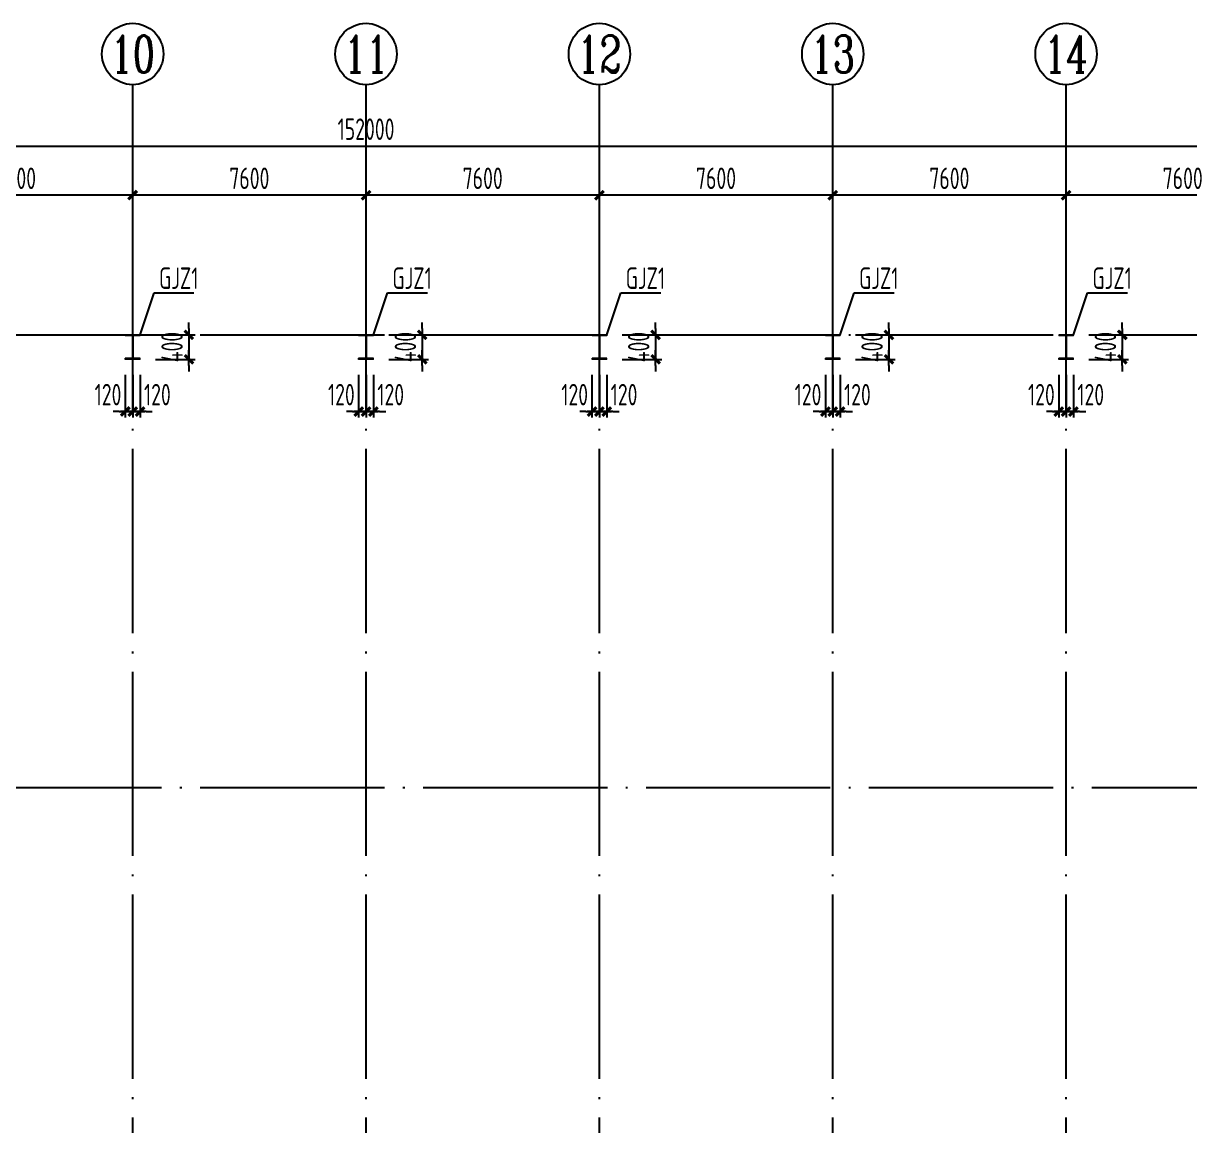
# Model space of a CAD drawing. Extents: x -3102990 to -851544, y -5293060 to -2540151.
# Drawn here: x -2187921 to -2168927, y -2654225 to -2636265 of the extents above; entities that cross this region are included whole.
import ezdxf
from ezdxf.enums import TextEntityAlignment as Align

# ---------------------------------------------------------------- set-up
doc = ezdxf.new("R2010")
doc.units = 0
doc.header["$LTSCALE"] = 1000
doc.header["$PDMODE"] = 1
doc.linetypes.add('DOTE', pattern=[2.42, 2, -0.2, 0.02, -0.2])
doc.layers.get('0').update_dxf_attribs({"linetype": 'CONTINUOUS'})
doc.layers.get('Defpoints').update_dxf_attribs({"linetype": 'CONTINUOUS'})
for name, color, linetype in [('AXIS', 253, 'DOTE'), ('COLU', 7, 'CONTINUOUS'), ('DIM', 3, 'CONTINUOUS'), ('NUM', 7, 'CONTINUOUS'), ('TEXT', 7, 'CONTINUOUS')]:
    doc.layers.add(name, color=color, linetype=linetype)
doc.styles.add('TSSD_Axis', font='Complex.shx', dxfattribs={"width": 0.7, "bigfont": 'hztxt.shx'})
doc.styles.add('TSSD_Dimension', font='tssdeng.shx', dxfattribs={"width": 0.7, "bigfont": 'Hztxt.shx'})
doc.styles.add('TSSD_Rein', font='Tssdeng.shx', dxfattribs={"width": 0.75, "bigfont": 'hztxt.shx'})
doc.dimstyles.new('TSSD_100_100', dxfattribs={"dimtxt": 350, "dimasz": 100, "dimexe": 100, "dimexo": 250, "dimgap": 100, "dimtad": 1, "dimdec": 0, "dimzin": 0, "dimdsep": 46, "dimtxsty": 'TSSD_Dimension', "dimblk": '_tsdbk', "dimcen": 0, "dimdle": 100, "dimclrt": 7, "dimadec": 0, "dimazin": 0, "dimtfac": 1, "dimtdec": 0, "dimtix": 1, "dimtmove": 2, "dimatfit": 3, "dimldrblk": '_tsdbk', "dimfxl": 250, "dimtolj": 1, "dimtzin": 0, "dimarcsym": 0})
doc.dimstyles.new('TSSD_200_100', dxfattribs={"dimtxt": 350, "dimasz": 100, "dimexe": 100, "dimexo": 250, "dimgap": 100, "dimtad": 1, "dimdec": 0, "dimlfac": 2, "dimzin": 0, "dimdsep": 46, "dimtxsty": 'TSSD_Dimension', "dimblk": 'ARCHTICK', "dimcen": 0, "dimdle": 100, "dimclrt": 7, "dimadec": 0, "dimazin": 0, "dimtfac": 1, "dimtdec": 0, "dimtix": 1, "dimtmove": 2, "dimatfit": 3, "dimfxl": 1, "dimtolj": 1, "dimtzin": 0, "dimarcsym": 0})

# ---------------------------------------------------------------- blocks, each defined once
blk = doc.blocks.new('ts_axno')
at = {"color": 0, "linetype": 'ByBlock', "lineweight": -2}
blk.add_circle((0, 0), 0.5, dxfattribs=at)
at = {"color": 0, "linetype": 'ByBlock', "lineweight": -2, "style": 'TSSD_Axis', "width": 0.7}
blk.add_attdef('A', text='', height=0.6, dxfattribs=at).set_placement((0, 0), align=Align.MIDDLE_CENTER)
blk = doc.blocks.new('_ArchTick')
at = {"color": 0, "const_width": 0.5}
blk.add_lwpolyline([(-0.71, -0.71), (0.71, 0.71)], dxfattribs=at)
blk = doc.blocks.new('*D65')
at = {"layer": 'Defpoints', "color": 0, "ltscale": 1.5}
for p in [(-2170940, -2639065), (-2170940, -2640340), (-2167140, -2640340)]:
    blk.add_point(p, dxfattribs=at)
at = {"layer": 'DIM', "color": 0, "lineweight": -2, "ltscale": 1.5}
for p, q in [((-2170940, -2640090), (-2170940, -2638965)), ((-2167140, -2640090), (-2167140, -2638965)), ((-2167040, -2639065), (-2171040, -2639065))]:
    blk.add_line(p, q, dxfattribs=at)
at = {"layer": 'DIM', "color": 0, "lineweight": -2, "ltscale": 1.5, "xscale": 100, "yscale": 100, "zscale": 100, "rotation": 180}
blk.add_blockref('_ArchTick', (-2170940, -2639065), dxfattribs=at)
at = {"layer": 'DIM', "color": 0, "lineweight": -2, "ltscale": 1.5, "xscale": 100, "yscale": 100, "zscale": 100}
blk.add_blockref('_ArchTick', (-2167140, -2639065), dxfattribs=at)
at = {"layer": 'DIM', "color": 7, "ltscale": 1.5, "insert": (-2169040, -2638790), "char_height": 350, "attachment_point": 5, "style": 'TSSD_Dimension'}
blk.add_mtext('\\A1;7600', dxfattribs=at)
blk = doc.blocks.new('*D66')
at = {"layer": 'Defpoints', "color": 0, "ltscale": 1.5}
for p in [(-2174740, -2639065), (-2174740, -2640340), (-2170940, -2640340)]:
    blk.add_point(p, dxfattribs=at)
at = {"layer": 'DIM', "color": 0, "lineweight": -2, "ltscale": 1.5}
for p, q in [((-2174740, -2640090), (-2174740, -2638965)), ((-2170940, -2640090), (-2170940, -2638965)), ((-2170840, -2639065), (-2174840, -2639065))]:
    blk.add_line(p, q, dxfattribs=at)
at = {"layer": 'DIM', "color": 0, "lineweight": -2, "ltscale": 1.5, "xscale": 100, "yscale": 100, "zscale": 100, "rotation": 180}
blk.add_blockref('_ArchTick', (-2174740, -2639065), dxfattribs=at)
at = {"layer": 'DIM', "color": 0, "lineweight": -2, "ltscale": 1.5, "xscale": 100, "yscale": 100, "zscale": 100}
blk.add_blockref('_ArchTick', (-2170940, -2639065), dxfattribs=at)
at = {"layer": 'DIM', "color": 7, "ltscale": 1.5, "insert": (-2172840, -2638790), "char_height": 350, "attachment_point": 5, "style": 'TSSD_Dimension'}
blk.add_mtext('\\A1;7600', dxfattribs=at)
blk = doc.blocks.new('*D67')
at = {"layer": 'Defpoints', "color": 0, "ltscale": 1.5}
for p in [(-2178540, -2639065), (-2178540, -2640340), (-2174740, -2640340)]:
    blk.add_point(p, dxfattribs=at)
at = {"layer": 'DIM', "color": 0, "lineweight": -2, "ltscale": 1.5}
for p, q in [((-2178540, -2640090), (-2178540, -2638965)), ((-2174740, -2640090), (-2174740, -2638965)), ((-2174640, -2639065), (-2178640, -2639065))]:
    blk.add_line(p, q, dxfattribs=at)
at = {"layer": 'DIM', "color": 0, "lineweight": -2, "ltscale": 1.5, "xscale": 100, "yscale": 100, "zscale": 100, "rotation": 180}
blk.add_blockref('_ArchTick', (-2178540, -2639065), dxfattribs=at)
at = {"layer": 'DIM', "color": 0, "lineweight": -2, "ltscale": 1.5, "xscale": 100, "yscale": 100, "zscale": 100}
blk.add_blockref('_ArchTick', (-2174740, -2639065), dxfattribs=at)
at = {"layer": 'DIM', "color": 7, "ltscale": 1.5, "insert": (-2176640, -2638790), "char_height": 350, "attachment_point": 5, "style": 'TSSD_Dimension'}
blk.add_mtext('\\A1;7600', dxfattribs=at)
blk = doc.blocks.new('*D68')
at = {"layer": 'Defpoints', "color": 0, "ltscale": 1.5}
for p in [(-2182340, -2639065), (-2182340, -2640340), (-2178540, -2640340)]:
    blk.add_point(p, dxfattribs=at)
at = {"layer": 'DIM', "color": 0, "lineweight": -2, "ltscale": 1.5}
for p, q in [((-2182340, -2640090), (-2182340, -2638965)), ((-2178540, -2640090), (-2178540, -2638965)), ((-2178440, -2639065), (-2182440, -2639065))]:
    blk.add_line(p, q, dxfattribs=at)
at = {"layer": 'DIM', "color": 0, "lineweight": -2, "ltscale": 1.5, "xscale": 100, "yscale": 100, "zscale": 100, "rotation": 180}
blk.add_blockref('_ArchTick', (-2182340, -2639065), dxfattribs=at)
at = {"layer": 'DIM', "color": 0, "lineweight": -2, "ltscale": 1.5, "xscale": 100, "yscale": 100, "zscale": 100}
blk.add_blockref('_ArchTick', (-2178540, -2639065), dxfattribs=at)
at = {"layer": 'DIM', "color": 7, "ltscale": 1.5, "insert": (-2180440, -2638790), "char_height": 350, "attachment_point": 5, "style": 'TSSD_Dimension'}
blk.add_mtext('\\A1;7600', dxfattribs=at)
blk = doc.blocks.new('*D69')
at = {"layer": 'Defpoints', "color": 0, "ltscale": 1.5}
for p in [(-2186140, -2639065), (-2186140, -2640340), (-2182340, -2640340)]:
    blk.add_point(p, dxfattribs=at)
at = {"layer": 'DIM', "color": 0, "lineweight": -2, "ltscale": 1.5}
for p, q in [((-2186140, -2640090), (-2186140, -2638965)), ((-2182340, -2640090), (-2182340, -2638965)), ((-2182240, -2639065), (-2186240, -2639065))]:
    blk.add_line(p, q, dxfattribs=at)
at = {"layer": 'DIM', "color": 0, "lineweight": -2, "ltscale": 1.5, "xscale": 100, "yscale": 100, "zscale": 100, "rotation": 180}
blk.add_blockref('_ArchTick', (-2186140, -2639065), dxfattribs=at)
at = {"layer": 'DIM', "color": 0, "lineweight": -2, "ltscale": 1.5, "xscale": 100, "yscale": 100, "zscale": 100}
blk.add_blockref('_ArchTick', (-2182340, -2639065), dxfattribs=at)
at = {"layer": 'DIM', "color": 7, "ltscale": 1.5, "insert": (-2184240, -2638790), "char_height": 350, "attachment_point": 5, "style": 'TSSD_Dimension'}
blk.add_mtext('\\A1;7600', dxfattribs=at)
blk = doc.blocks.new('*D70')
at = {"layer": 'Defpoints', "color": 0, "ltscale": 1.5}
for p in [(-2189940, -2639065), (-2189940, -2640340), (-2186140, -2640340)]:
    blk.add_point(p, dxfattribs=at)
at = {"layer": 'DIM', "color": 0, "lineweight": -2, "ltscale": 1.5}
for p, q in [((-2189940, -2640090), (-2189940, -2638965)), ((-2186140, -2640090), (-2186140, -2638965)), ((-2186040, -2639065), (-2190040, -2639065))]:
    blk.add_line(p, q, dxfattribs=at)
at = {"layer": 'DIM', "color": 0, "lineweight": -2, "ltscale": 1.5, "xscale": 100, "yscale": 100, "zscale": 100, "rotation": 180}
blk.add_blockref('_ArchTick', (-2189940, -2639065), dxfattribs=at)
at = {"layer": 'DIM', "color": 0, "lineweight": -2, "ltscale": 1.5, "xscale": 100, "yscale": 100, "zscale": 100}
blk.add_blockref('_ArchTick', (-2186140, -2639065), dxfattribs=at)
at = {"layer": 'DIM', "color": 7, "ltscale": 1.5, "insert": (-2188040, -2638790), "char_height": 350, "attachment_point": 5, "style": 'TSSD_Dimension'}
blk.add_mtext('\\A1;7600', dxfattribs=at)
blk = doc.blocks.new('*D79')
at = {"layer": 'Defpoints', "color": 0, "ltscale": 1.5}
for p in [(-2144340, -2638265), (-2220340, -2640340), (-2144340, -2640340)]:
    blk.add_point(p, dxfattribs=at)
at = {"layer": 'DIM', "color": 0, "lineweight": -2, "ltscale": 1.5}
for p, q in [((-2220440, -2638265), (-2144240, -2638265)), ((-2220340, -2640090), (-2220340, -2638165)), ((-2144340, -2640090), (-2144340, -2638165))]:
    blk.add_line(p, q, dxfattribs=at)
at = {"layer": 'DIM', "color": 0, "lineweight": -2, "ltscale": 1.5, "xscale": 100, "yscale": 100, "zscale": 100, "rotation": 180}
blk.add_blockref('_ArchTick', (-2220340, -2638265), dxfattribs=at)
at = {"layer": 'DIM', "color": 0, "lineweight": -2, "ltscale": 1.5, "xscale": 100, "yscale": 100, "zscale": 100}
blk.add_blockref('_ArchTick', (-2144340, -2638265), dxfattribs=at)
at = {"layer": 'DIM', "color": 7, "ltscale": 1.5, "insert": (-2182340, -2637990), "char_height": 350, "attachment_point": 5, "style": 'TSSD_Dimension'}
blk.add_mtext('\\A1;152000', dxfattribs=at)
blk = doc.blocks.new('_tsdbk')
blk.add_line((-1, 0), (1.5, 0))
blk.add_lwpolyline([(-0.7, -0.7, 0.5, 0.5, 0), (0.7, 0.7, 0.5, 0.5, 0)], format="xyseb")
blk = doc.blocks.new('*D706')
at = {"layer": 'Defpoints', "color": 0}
for p in [(-2186260, -2641740), (-2186140, -2641740), (-2186140, -2642590)]:
    blk.add_point(p, dxfattribs=at)
at = {"layer": 'DIM', "color": 0, "lineweight": -2}
for p, q in [((-2186260, -2641990), (-2186260, -2642690)), ((-2186140, -2641990), (-2186140, -2642690)), ((-2186360, -2642590), (-2186460, -2642590)), ((-2186260, -2642590), (-2186140, -2642590)), ((-2186040, -2642590), (-2185940, -2642590))]:
    blk.add_line(p, q, dxfattribs=at)
at = {"layer": 'DIM', "color": 0, "lineweight": -2, "xscale": 100, "yscale": 100, "zscale": 100}
blk.add_blockref('_tsdbk', (-2186260, -2642590), dxfattribs=at)
at = {"layer": 'DIM', "color": 0, "lineweight": -2, "xscale": 100, "yscale": 100, "zscale": 100, "rotation": 180}
blk.add_blockref('_tsdbk', (-2186140, -2642590), dxfattribs=at)
at = {"layer": 'DIM', "color": 7, "insert": (-2186542, -2642315), "char_height": 350, "attachment_point": 5, "style": 'TSSD_Dimension'}
blk.add_mtext('\\A1;120', dxfattribs=at)
blk = doc.blocks.new('*D707')
at = {"layer": 'Defpoints', "color": 0}
for p in [(-2186020, -2641340), (-2186020, -2641740), (-2185224, -2641740)]:
    blk.add_point(p, dxfattribs=at)
at = {"layer": 'DIM', "color": 0, "lineweight": -2}
for p, q in [((-2185224, -2641240), (-2185224, -2641140)), ((-2185770, -2641340), (-2185124, -2641340)), ((-2185224, -2641340), (-2185224, -2641740)), ((-2185770, -2641740), (-2185124, -2641740)), ((-2185224, -2641840), (-2185224, -2641940))]:
    blk.add_line(p, q, dxfattribs=at)
at = {"layer": 'DIM', "color": 0, "lineweight": -2, "xscale": 100, "yscale": 100, "zscale": 100}
for p, rotation in [((-2185224, -2641340), 270), ((-2185224, -2641740), 90)]:
    blk.add_blockref('_tsdbk', p, dxfattribs=dict(at, rotation=rotation))
at = {"layer": 'DIM', "color": 7, "insert": (-2185499, -2641540), "char_height": 350, "attachment_point": 5, "rotation": 90, "style": 'TSSD_Dimension'}
blk.add_mtext('\\A1;400', dxfattribs=at)
blk = doc.blocks.new('*D709')
at = {"layer": 'Defpoints', "color": 0}
for p in [(-2186140, -2641740), (-2186020, -2641740), (-2186020, -2642590)]:
    blk.add_point(p, dxfattribs=at)
at = {"layer": 'DIM', "color": 0, "lineweight": -2}
for p, q in [((-2186140, -2641990), (-2186140, -2642690)), ((-2186020, -2641990), (-2186020, -2642690)), ((-2186240, -2642590), (-2186340, -2642590)), ((-2186140, -2642590), (-2186020, -2642590)), ((-2185920, -2642590), (-2185820, -2642590))]:
    blk.add_line(p, q, dxfattribs=at)
at = {"layer": 'DIM', "color": 0, "lineweight": -2, "xscale": 100, "yscale": 100, "zscale": 100}
blk.add_blockref('_tsdbk', (-2186140, -2642590), dxfattribs=at)
at = {"layer": 'DIM', "color": 0, "lineweight": -2, "xscale": 100, "yscale": 100, "zscale": 100, "rotation": 180}
blk.add_blockref('_tsdbk', (-2186020, -2642590), dxfattribs=at)
at = {"layer": 'DIM', "color": 7, "insert": (-2185738, -2642315), "char_height": 350, "attachment_point": 5, "style": 'TSSD_Dimension'}
blk.add_mtext('\\A1;120', dxfattribs=at)
blk = doc.blocks.new('*D712')
at = {"layer": 'Defpoints', "color": 0}
for p in [(-2182460, -2641740), (-2182340, -2641740), (-2182340, -2642590)]:
    blk.add_point(p, dxfattribs=at)
at = {"layer": 'DIM', "color": 0, "lineweight": -2}
for p, q in [((-2182460, -2641990), (-2182460, -2642690)), ((-2182340, -2641990), (-2182340, -2642690)), ((-2182560, -2642590), (-2182660, -2642590)), ((-2182460, -2642590), (-2182340, -2642590)), ((-2182240, -2642590), (-2182140, -2642590))]:
    blk.add_line(p, q, dxfattribs=at)
at = {"layer": 'DIM', "color": 0, "lineweight": -2, "xscale": 100, "yscale": 100, "zscale": 100}
blk.add_blockref('_tsdbk', (-2182460, -2642590), dxfattribs=at)
at = {"layer": 'DIM', "color": 0, "lineweight": -2, "xscale": 100, "yscale": 100, "zscale": 100, "rotation": 180}
blk.add_blockref('_tsdbk', (-2182340, -2642590), dxfattribs=at)
at = {"layer": 'DIM', "color": 7, "insert": (-2182742, -2642315), "char_height": 350, "attachment_point": 5, "style": 'TSSD_Dimension'}
blk.add_mtext('\\A1;120', dxfattribs=at)
blk = doc.blocks.new('*D713')
at = {"layer": 'Defpoints', "color": 0}
for p in [(-2182220, -2641340), (-2182220, -2641740), (-2181424, -2641740)]:
    blk.add_point(p, dxfattribs=at)
at = {"layer": 'DIM', "color": 0, "lineweight": -2}
for p, q in [((-2181424, -2641240), (-2181424, -2641140)), ((-2181970, -2641340), (-2181324, -2641340)), ((-2181424, -2641340), (-2181424, -2641740)), ((-2181970, -2641740), (-2181324, -2641740)), ((-2181424, -2641840), (-2181424, -2641940))]:
    blk.add_line(p, q, dxfattribs=at)
at = {"layer": 'DIM', "color": 0, "lineweight": -2, "xscale": 100, "yscale": 100, "zscale": 100}
for p, rotation in [((-2181424, -2641340), 270), ((-2181424, -2641740), 90)]:
    blk.add_blockref('_tsdbk', p, dxfattribs=dict(at, rotation=rotation))
at = {"layer": 'DIM', "color": 7, "insert": (-2181699, -2641540), "char_height": 350, "attachment_point": 5, "rotation": 90, "style": 'TSSD_Dimension'}
blk.add_mtext('\\A1;400', dxfattribs=at)
blk = doc.blocks.new('*D715')
at = {"layer": 'Defpoints', "color": 0}
for p in [(-2182340, -2641740), (-2182220, -2641740), (-2182220, -2642590)]:
    blk.add_point(p, dxfattribs=at)
at = {"layer": 'DIM', "color": 0, "lineweight": -2}
for p, q in [((-2182340, -2641990), (-2182340, -2642690)), ((-2182220, -2641990), (-2182220, -2642690)), ((-2182440, -2642590), (-2182540, -2642590)), ((-2182340, -2642590), (-2182220, -2642590)), ((-2182120, -2642590), (-2182020, -2642590))]:
    blk.add_line(p, q, dxfattribs=at)
at = {"layer": 'DIM', "color": 0, "lineweight": -2, "xscale": 100, "yscale": 100, "zscale": 100}
blk.add_blockref('_tsdbk', (-2182340, -2642590), dxfattribs=at)
at = {"layer": 'DIM', "color": 0, "lineweight": -2, "xscale": 100, "yscale": 100, "zscale": 100, "rotation": 180}
blk.add_blockref('_tsdbk', (-2182220, -2642590), dxfattribs=at)
at = {"layer": 'DIM', "color": 7, "insert": (-2181938, -2642315), "char_height": 350, "attachment_point": 5, "style": 'TSSD_Dimension'}
blk.add_mtext('\\A1;120', dxfattribs=at)
blk = doc.blocks.new('*D718')
at = {"layer": 'Defpoints', "color": 0}
for p in [(-2178660, -2641740), (-2178540, -2641740), (-2178540, -2642590)]:
    blk.add_point(p, dxfattribs=at)
at = {"layer": 'DIM', "color": 0, "lineweight": -2}
for p, q in [((-2178660, -2641990), (-2178660, -2642690)), ((-2178540, -2641990), (-2178540, -2642690)), ((-2178760, -2642590), (-2178860, -2642590)), ((-2178660, -2642590), (-2178540, -2642590)), ((-2178440, -2642590), (-2178340, -2642590))]:
    blk.add_line(p, q, dxfattribs=at)
at = {"layer": 'DIM', "color": 0, "lineweight": -2, "xscale": 100, "yscale": 100, "zscale": 100}
blk.add_blockref('_tsdbk', (-2178660, -2642590), dxfattribs=at)
at = {"layer": 'DIM', "color": 0, "lineweight": -2, "xscale": 100, "yscale": 100, "zscale": 100, "rotation": 180}
blk.add_blockref('_tsdbk', (-2178540, -2642590), dxfattribs=at)
at = {"layer": 'DIM', "color": 7, "insert": (-2178942, -2642315), "char_height": 350, "attachment_point": 5, "style": 'TSSD_Dimension'}
blk.add_mtext('\\A1;120', dxfattribs=at)
blk = doc.blocks.new('*D719')
at = {"layer": 'Defpoints', "color": 0}
for p in [(-2178420, -2641340), (-2178420, -2641740), (-2177624, -2641740)]:
    blk.add_point(p, dxfattribs=at)
at = {"layer": 'DIM', "color": 0, "lineweight": -2}
for p, q in [((-2177624, -2641240), (-2177624, -2641140)), ((-2178170, -2641340), (-2177524, -2641340)), ((-2177624, -2641340), (-2177624, -2641740)), ((-2178170, -2641740), (-2177524, -2641740)), ((-2177624, -2641840), (-2177624, -2641940))]:
    blk.add_line(p, q, dxfattribs=at)
at = {"layer": 'DIM', "color": 0, "lineweight": -2, "xscale": 100, "yscale": 100, "zscale": 100}
for p, rotation in [((-2177624, -2641340), 270), ((-2177624, -2641740), 90)]:
    blk.add_blockref('_tsdbk', p, dxfattribs=dict(at, rotation=rotation))
at = {"layer": 'DIM', "color": 7, "insert": (-2177899, -2641540), "char_height": 350, "attachment_point": 5, "rotation": 90, "style": 'TSSD_Dimension'}
blk.add_mtext('\\A1;400', dxfattribs=at)
blk = doc.blocks.new('*D721')
at = {"layer": 'Defpoints', "color": 0}
for p in [(-2178540, -2641740), (-2178420, -2641740), (-2178420, -2642590)]:
    blk.add_point(p, dxfattribs=at)
at = {"layer": 'DIM', "color": 0, "lineweight": -2}
for p, q in [((-2178540, -2641990), (-2178540, -2642690)), ((-2178420, -2641990), (-2178420, -2642690)), ((-2178640, -2642590), (-2178740, -2642590)), ((-2178540, -2642590), (-2178420, -2642590)), ((-2178320, -2642590), (-2178220, -2642590))]:
    blk.add_line(p, q, dxfattribs=at)
at = {"layer": 'DIM', "color": 0, "lineweight": -2, "xscale": 100, "yscale": 100, "zscale": 100}
blk.add_blockref('_tsdbk', (-2178540, -2642590), dxfattribs=at)
at = {"layer": 'DIM', "color": 0, "lineweight": -2, "xscale": 100, "yscale": 100, "zscale": 100, "rotation": 180}
blk.add_blockref('_tsdbk', (-2178420, -2642590), dxfattribs=at)
at = {"layer": 'DIM', "color": 7, "insert": (-2178138, -2642315), "char_height": 350, "attachment_point": 5, "style": 'TSSD_Dimension'}
blk.add_mtext('\\A1;120', dxfattribs=at)
blk = doc.blocks.new('*D724')
at = {"layer": 'Defpoints', "color": 0}
for p in [(-2174860, -2641740), (-2174740, -2641740), (-2174740, -2642590)]:
    blk.add_point(p, dxfattribs=at)
at = {"layer": 'DIM', "color": 0, "lineweight": -2}
for p, q in [((-2174860, -2641990), (-2174860, -2642690)), ((-2174740, -2641990), (-2174740, -2642690)), ((-2174960, -2642590), (-2175060, -2642590)), ((-2174860, -2642590), (-2174740, -2642590)), ((-2174640, -2642590), (-2174540, -2642590))]:
    blk.add_line(p, q, dxfattribs=at)
at = {"layer": 'DIM', "color": 0, "lineweight": -2, "xscale": 100, "yscale": 100, "zscale": 100}
blk.add_blockref('_tsdbk', (-2174860, -2642590), dxfattribs=at)
at = {"layer": 'DIM', "color": 0, "lineweight": -2, "xscale": 100, "yscale": 100, "zscale": 100, "rotation": 180}
blk.add_blockref('_tsdbk', (-2174740, -2642590), dxfattribs=at)
at = {"layer": 'DIM', "color": 7, "insert": (-2175142, -2642315), "char_height": 350, "attachment_point": 5, "style": 'TSSD_Dimension'}
blk.add_mtext('\\A1;120', dxfattribs=at)
blk = doc.blocks.new('*D725')
at = {"layer": 'Defpoints', "color": 0}
for p in [(-2174620, -2641340), (-2174620, -2641740), (-2173824, -2641740)]:
    blk.add_point(p, dxfattribs=at)
at = {"layer": 'DIM', "color": 0, "lineweight": -2}
for p, q in [((-2173824, -2641240), (-2173824, -2641140)), ((-2174370, -2641340), (-2173724, -2641340)), ((-2173824, -2641340), (-2173824, -2641740)), ((-2174370, -2641740), (-2173724, -2641740)), ((-2173824, -2641840), (-2173824, -2641940))]:
    blk.add_line(p, q, dxfattribs=at)
at = {"layer": 'DIM', "color": 0, "lineweight": -2, "xscale": 100, "yscale": 100, "zscale": 100}
for p, rotation in [((-2173824, -2641340), 270), ((-2173824, -2641740), 90)]:
    blk.add_blockref('_tsdbk', p, dxfattribs=dict(at, rotation=rotation))
at = {"layer": 'DIM', "color": 7, "insert": (-2174099, -2641540), "char_height": 350, "attachment_point": 5, "rotation": 90, "style": 'TSSD_Dimension'}
blk.add_mtext('\\A1;400', dxfattribs=at)
blk = doc.blocks.new('*D727')
at = {"layer": 'Defpoints', "color": 0}
for p in [(-2174740, -2641740), (-2174620, -2641740), (-2174620, -2642590)]:
    blk.add_point(p, dxfattribs=at)
at = {"layer": 'DIM', "color": 0, "lineweight": -2}
for p, q in [((-2174740, -2641990), (-2174740, -2642690)), ((-2174620, -2641990), (-2174620, -2642690)), ((-2174840, -2642590), (-2174940, -2642590)), ((-2174740, -2642590), (-2174620, -2642590)), ((-2174520, -2642590), (-2174420, -2642590))]:
    blk.add_line(p, q, dxfattribs=at)
at = {"layer": 'DIM', "color": 0, "lineweight": -2, "xscale": 100, "yscale": 100, "zscale": 100}
blk.add_blockref('_tsdbk', (-2174740, -2642590), dxfattribs=at)
at = {"layer": 'DIM', "color": 0, "lineweight": -2, "xscale": 100, "yscale": 100, "zscale": 100, "rotation": 180}
blk.add_blockref('_tsdbk', (-2174620, -2642590), dxfattribs=at)
at = {"layer": 'DIM', "color": 7, "insert": (-2174338, -2642315), "char_height": 350, "attachment_point": 5, "style": 'TSSD_Dimension'}
blk.add_mtext('\\A1;120', dxfattribs=at)
blk = doc.blocks.new('*D730')
at = {"layer": 'Defpoints', "color": 0}
for p in [(-2171060, -2641740), (-2170940, -2641740), (-2170940, -2642590)]:
    blk.add_point(p, dxfattribs=at)
at = {"layer": 'DIM', "color": 0, "lineweight": -2}
for p, q in [((-2171060, -2641990), (-2171060, -2642690)), ((-2170940, -2641990), (-2170940, -2642690)), ((-2171160, -2642590), (-2171260, -2642590)), ((-2171060, -2642590), (-2170940, -2642590)), ((-2170840, -2642590), (-2170740, -2642590))]:
    blk.add_line(p, q, dxfattribs=at)
at = {"layer": 'DIM', "color": 0, "lineweight": -2, "xscale": 100, "yscale": 100, "zscale": 100}
blk.add_blockref('_tsdbk', (-2171060, -2642590), dxfattribs=at)
at = {"layer": 'DIM', "color": 0, "lineweight": -2, "xscale": 100, "yscale": 100, "zscale": 100, "rotation": 180}
blk.add_blockref('_tsdbk', (-2170940, -2642590), dxfattribs=at)
at = {"layer": 'DIM', "color": 7, "insert": (-2171342, -2642315), "char_height": 350, "attachment_point": 5, "style": 'TSSD_Dimension'}
blk.add_mtext('\\A1;120', dxfattribs=at)
blk = doc.blocks.new('*D731')
at = {"layer": 'Defpoints', "color": 0}
for p in [(-2170820, -2641340), (-2170820, -2641740), (-2170024, -2641740)]:
    blk.add_point(p, dxfattribs=at)
at = {"layer": 'DIM', "color": 0, "lineweight": -2}
for p, q in [((-2170024, -2641240), (-2170024, -2641140)), ((-2170570, -2641340), (-2169924, -2641340)), ((-2170024, -2641340), (-2170024, -2641740)), ((-2170570, -2641740), (-2169924, -2641740)), ((-2170024, -2641840), (-2170024, -2641940))]:
    blk.add_line(p, q, dxfattribs=at)
at = {"layer": 'DIM', "color": 0, "lineweight": -2, "xscale": 100, "yscale": 100, "zscale": 100}
for p, rotation in [((-2170024, -2641340), 270), ((-2170024, -2641740), 90)]:
    blk.add_blockref('_tsdbk', p, dxfattribs=dict(at, rotation=rotation))
at = {"layer": 'DIM', "color": 7, "insert": (-2170299, -2641540), "char_height": 350, "attachment_point": 5, "rotation": 90, "style": 'TSSD_Dimension'}
blk.add_mtext('\\A1;400', dxfattribs=at)
blk = doc.blocks.new('*D733')
at = {"layer": 'Defpoints', "color": 0}
for p in [(-2170940, -2641740), (-2170820, -2641740), (-2170820, -2642590)]:
    blk.add_point(p, dxfattribs=at)
at = {"layer": 'DIM', "color": 0, "lineweight": -2}
for p, q in [((-2170940, -2641990), (-2170940, -2642690)), ((-2170820, -2641990), (-2170820, -2642690)), ((-2171040, -2642590), (-2171140, -2642590)), ((-2170940, -2642590), (-2170820, -2642590)), ((-2170720, -2642590), (-2170620, -2642590))]:
    blk.add_line(p, q, dxfattribs=at)
at = {"layer": 'DIM', "color": 0, "lineweight": -2, "xscale": 100, "yscale": 100, "zscale": 100}
blk.add_blockref('_tsdbk', (-2170940, -2642590), dxfattribs=at)
at = {"layer": 'DIM', "color": 0, "lineweight": -2, "xscale": 100, "yscale": 100, "zscale": 100, "rotation": 180}
blk.add_blockref('_tsdbk', (-2170820, -2642590), dxfattribs=at)
at = {"layer": 'DIM', "color": 7, "insert": (-2170538, -2642315), "char_height": 350, "attachment_point": 5, "style": 'TSSD_Dimension'}
blk.add_mtext('\\A1;120', dxfattribs=at)

msp = doc.modelspace()

# ---------------------------------------------------------------- linework, layer by layer
at = {"layer": 'AXIS', "ltscale": 1.5}
for p, q in [((-2186139.79, -2657090.5), (-2186139.79, -2640340.5)), ((-2182339.79, -2657090.5), (-2182339.79, -2640340.5)), ((-2178539.79, -2657090.5), (-2178539.79, -2640340.5)), ((-2174739.79, -2657090.5), (-2174739.79, -2640340.5)), ((-2170939.79, -2657090.5), (-2170939.79, -2640340.5)), ((-2221339.79, -2641340.5), (-2143339.79, -2641340.5)), ((-2221339.79, -2648715.5), (-2143339.79, -2648715.5))]:
    msp.add_line(p, q, dxfattribs=at)
at = {"layer": 'COLU', "lineweight": 5}
for p, q in [((-2186019.79, -2641340.5), (-2186259.79, -2641340.5)), ((-2186259.79, -2641340.5), (-2186259.79, -2641358.5)), ((-2186019.79, -2641358.5), (-2186259.79, -2641358.5)), ((-2186147.79, -2641358.5), (-2186147.79, -2641722.5)), ((-2186131.79, -2641358.5), (-2186131.79, -2641722.5)), ((-2186019.79, -2641358.5), (-2186019.79, -2641340.5)), ((-2182219.79, -2641340.5), (-2182459.79, -2641340.5)), ((-2182459.79, -2641340.5), (-2182459.79, -2641358.5)), ((-2182219.79, -2641358.5), (-2182459.79, -2641358.5)), ((-2182347.79, -2641358.5), (-2182347.79, -2641722.5)), ((-2182331.79, -2641358.5), (-2182331.79, -2641722.5)), ((-2182219.79, -2641358.5), (-2182219.79, -2641340.5)), ((-2178419.79, -2641340.5), (-2178659.79, -2641340.5)), ((-2178659.79, -2641340.5), (-2178659.79, -2641358.5)), ((-2178419.79, -2641358.5), (-2178659.79, -2641358.5)), ((-2178547.79, -2641358.5), (-2178547.79, -2641722.5)), ((-2178531.79, -2641358.5), (-2178531.79, -2641722.5)), ((-2178419.79, -2641358.5), (-2178419.79, -2641340.5)), ((-2174619.79, -2641340.5), (-2174859.79, -2641340.5)), ((-2174859.79, -2641340.5), (-2174859.79, -2641358.5)), ((-2174619.79, -2641358.5), (-2174859.79, -2641358.5)), ((-2174747.79, -2641358.5), (-2174747.79, -2641722.5)), ((-2174731.79, -2641358.5), (-2174731.79, -2641722.5)), ((-2174619.79, -2641358.5), (-2174619.79, -2641340.5)), ((-2170819.79, -2641340.5), (-2171059.79, -2641340.5)), ((-2171059.79, -2641340.5), (-2171059.79, -2641358.5)), ((-2170819.79, -2641358.5), (-2171059.79, -2641358.5)), ((-2170947.79, -2641358.5), (-2170947.79, -2641722.5)), ((-2170931.79, -2641358.5), (-2170931.79, -2641722.5)), ((-2170819.79, -2641358.5), (-2170819.79, -2641340.5)), ((-2186019.79, -2641722.5), (-2186259.79, -2641722.5)), ((-2186259.79, -2641740.5), (-2186259.79, -2641722.5)), ((-2186019.79, -2641740.5), (-2186259.79, -2641740.5)), ((-2186019.79, -2641740.5), (-2186019.79, -2641722.5)), ((-2182219.79, -2641722.5), (-2182459.79, -2641722.5)), ((-2182459.79, -2641740.5), (-2182459.79, -2641722.5)), ((-2182219.79, -2641740.5), (-2182459.79, -2641740.5)), ((-2182219.79, -2641740.5), (-2182219.79, -2641722.5)), ((-2178419.79, -2641722.5), (-2178659.79, -2641722.5)), ((-2178659.79, -2641740.5), (-2178659.79, -2641722.5)), ((-2178419.79, -2641740.5), (-2178659.79, -2641740.5)), ((-2178419.79, -2641740.5), (-2178419.79, -2641722.5)), ((-2174619.79, -2641722.5), (-2174859.79, -2641722.5)), ((-2174859.79, -2641740.5), (-2174859.79, -2641722.5)), ((-2174619.79, -2641740.5), (-2174859.79, -2641740.5)), ((-2174619.79, -2641740.5), (-2174619.79, -2641722.5)), ((-2170819.79, -2641722.5), (-2171059.79, -2641722.5)), ((-2171059.79, -2641740.5), (-2171059.79, -2641722.5)), ((-2170819.79, -2641740.5), (-2171059.79, -2641740.5)), ((-2170819.79, -2641740.5), (-2170819.79, -2641722.5))]:
    msp.add_line(p, q, dxfattribs=at)
at = {"layer": 'NUM', "ltscale": 1.5}
for p, q in [((-2186139.79, -2640340.5), (-2186139.79, -2637265.5)), ((-2182339.79, -2640340.5), (-2182339.79, -2637265.5)), ((-2178539.79, -2640340.5), (-2178539.79, -2637265.5)), ((-2174739.79, -2640340.5), (-2174739.79, -2637265.5)), ((-2170939.79, -2640340.5), (-2170939.79, -2637265.5))]:
    msp.add_line(p, q, dxfattribs=at)
at = {"layer": 'NUM'}
for p, q in [((-2186019.79, -2641340.5), (-2185790.38, -2640654.78)), ((-2185790.38, -2640654.78), (-2185141.34, -2640654.78)), ((-2182219.79, -2641340.5), (-2181990.38, -2640654.78)), ((-2181990.38, -2640654.78), (-2181341.34, -2640654.78)), ((-2178419.79, -2641340.5), (-2178190.38, -2640654.78)), ((-2178190.38, -2640654.78), (-2177541.34, -2640654.78)), ((-2174619.79, -2641340.5), (-2174390.38, -2640654.78)), ((-2174390.38, -2640654.78), (-2173741.34, -2640654.78)), ((-2170819.79, -2641340.5), (-2170590.38, -2640654.78)), ((-2170590.38, -2640654.78), (-2169941.34, -2640654.78))]:
    msp.add_line(p, q, dxfattribs=at)

# ---------------------------------------------------------------- block references
ref = msp.add_blockref('ts_axno', (-2186139.79, -2636765.5), dxfattribs=dict(at, xscale=1000, yscale=1000, zscale=1000))
ref.add_attrib('10', '10', dxfattribs={"height": 600, "style": 'TSSD_Axis', "width": 0.7}).set_placement((-2186139.79, -2636765.5), align=Align.MIDDLE_CENTER)
ref = msp.add_blockref('ts_axno', (-2182339.79, -2636765.5), dxfattribs=dict(at, xscale=1000, yscale=1000, zscale=1000))
ref.add_attrib('11', '11', dxfattribs={"height": 600, "style": 'TSSD_Axis', "width": 0.7}).set_placement((-2182339.79, -2636765.5), align=Align.MIDDLE_CENTER)
ref = msp.add_blockref('ts_axno', (-2178539.79, -2636765.5), dxfattribs=dict(at, xscale=1000, yscale=1000, zscale=1000))
ref.add_attrib('12', '12', dxfattribs={"height": 600, "style": 'TSSD_Axis', "width": 0.7}).set_placement((-2178539.79, -2636765.5), align=Align.MIDDLE_CENTER)
ref = msp.add_blockref('ts_axno', (-2174739.79, -2636765.5), dxfattribs=dict(at, xscale=1000, yscale=1000, zscale=1000))
ref.add_attrib('13', '13', dxfattribs={"height": 600, "style": 'TSSD_Axis', "width": 0.7}).set_placement((-2174739.79, -2636765.5), align=Align.MIDDLE_CENTER)
ref = msp.add_blockref('ts_axno', (-2170939.79, -2636765.5), dxfattribs=dict(at, xscale=1000, yscale=1000, zscale=1000))
ref.add_attrib('14', '14', dxfattribs={"height": 600, "style": 'TSSD_Axis', "width": 0.7}).set_placement((-2170939.79, -2636765.5), align=Align.MIDDLE_CENTER)

# ---------------------------------------------------------------- texts
at = {"layer": 'TEXT', "style": 'TSSD_Rein', "width": 0.7}
for p in [(-2185710.25, -2640592.98), (-2181910.25, -2640592.98), (-2178110.25, -2640592.98), (-2174310.25, -2640592.98), (-2170510.25, -2640592.98)]:
    msp.add_text('GJZ1', height=350, dxfattribs=at).set_placement(p)

# ---------------------------------------------------------------- dimensions: what is measured, and where the dimension line sits
at = {"layer": 'DIM', "ltscale": 1.5}
for base, p1, p2, picture, middle in [((-2144339.79, -2638265.5), (-2220339.79, -2640340.5), (-2144339.79, -2640340.5), '*D79', (-2182339.79, -2637990.5)), ((-2189939.79, -2639065.5), (-2186139.79, -2640340.5), (-2189939.79, -2640340.5), '*D70', (-2188039.79, -2638790.5)), ((-2186139.79, -2639065.5), (-2182339.79, -2640340.5), (-2186139.79, -2640340.5), '*D69', (-2184239.79, -2638790.5)), ((-2182339.79, -2639065.5), (-2178539.79, -2640340.5), (-2182339.79, -2640340.5), '*D68', (-2180439.79, -2638790.5)), ((-2178539.79, -2639065.5), (-2174739.79, -2640340.5), (-2178539.79, -2640340.5), '*D67', (-2176639.79, -2638790.5)), ((-2174739.79, -2639065.5), (-2170939.79, -2640340.5), (-2174739.79, -2640340.5), '*D66', (-2172839.79, -2638790.5)), ((-2170939.79, -2639065.5), (-2167139.79, -2640340.5), (-2170939.79, -2640340.5), '*D65', (-2169039.79, -2638790.5))]:
    dim = msp.add_linear_dim(base=base, p1=p1, p2=p2, dimstyle='TSSD_200_100', dxfattribs=at)
    dim.commit()
    dim.dimension.update_dxf_attribs({"geometry": picture, "text_midpoint": middle})
at = {"layer": 'DIM'}
for base, p1, p2, picture, middle in [((-2185224.42, -2641740.5), (-2186019.79, -2641340.5), (-2186019.79, -2641740.5), '*D707', (-2185499.42, -2641540.5)), ((-2181424.42, -2641740.5), (-2182219.79, -2641340.5), (-2182219.79, -2641740.5), '*D713', (-2181699.42, -2641540.5)), ((-2177624.42, -2641740.5), (-2178419.79, -2641340.5), (-2178419.79, -2641740.5), '*D719', (-2177899.42, -2641540.5)), ((-2173824.42, -2641740.5), (-2174619.79, -2641340.5), (-2174619.79, -2641740.5), '*D725', (-2174099.42, -2641540.5)), ((-2170024.42, -2641740.5), (-2170819.79, -2641340.5), (-2170819.79, -2641740.5), '*D731', (-2170299.42, -2641540.5))]:
    dim = msp.add_linear_dim(base=base, p1=p1, p2=p2, angle=90, dimstyle='TSSD_100_100', dxfattribs=at)
    dim.commit()
    dim.dimension.update_dxf_attribs({"geometry": picture, "text_midpoint": middle})
for base, p1, p2, picture, middle in [((-2186139.79, -2642590.03), (-2186259.79, -2641740.5), (-2186139.79, -2641740.5), '*D706', (-2186542.03, -2642315.03)), ((-2186019.79, -2642590.03), (-2186139.79, -2641740.5), (-2186019.79, -2641740.5), '*D709', (-2185737.55, -2642315.03)), ((-2182339.79, -2642590.03), (-2182459.79, -2641740.5), (-2182339.79, -2641740.5), '*D712', (-2182742.03, -2642315.03)), ((-2182219.79, -2642590.03), (-2182339.79, -2641740.5), (-2182219.79, -2641740.5), '*D715', (-2181937.55, -2642315.03)), ((-2178539.79, -2642590.03), (-2178659.79, -2641740.5), (-2178539.79, -2641740.5), '*D718', (-2178942.03, -2642315.03)), ((-2178419.79, -2642590.03), (-2178539.79, -2641740.5), (-2178419.79, -2641740.5), '*D721', (-2178137.55, -2642315.03)), ((-2174739.79, -2642590.03), (-2174859.79, -2641740.5), (-2174739.79, -2641740.5), '*D724', (-2175142.03, -2642315.03)), ((-2174619.79, -2642590.03), (-2174739.79, -2641740.5), (-2174619.79, -2641740.5), '*D727', (-2174337.55, -2642315.03)), ((-2170939.79, -2642590.03), (-2171059.79, -2641740.5), (-2170939.79, -2641740.5), '*D730', (-2171342.03, -2642315.03)), ((-2170819.79, -2642590.03), (-2170939.79, -2641740.5), (-2170819.79, -2641740.5), '*D733', (-2170537.55, -2642315.03))]:
    dim = msp.add_linear_dim(base=base, p1=p1, p2=p2, dimstyle='TSSD_100_100', dxfattribs=at)
    dim.commit()
    dim.dimension.update_dxf_attribs({"geometry": picture, "text_midpoint": middle, "dimtype": 160})

doc.saveas('drawing.dxf')
